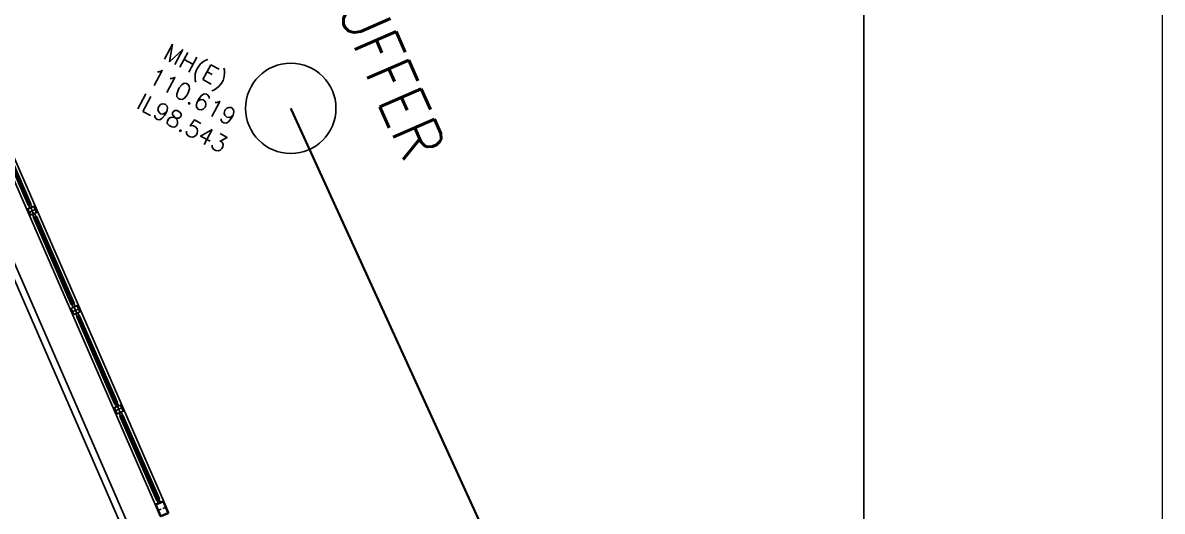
# Model space of a CAD drawing. Extents: x -15449 to 568150, y -1239737 to 53667.
# Drawn here: x 15422.82 to 15431.45, y 7571.13 to 7574.83 of the extents above; entities that cross this region are included whole.
import ezdxf
from ezdxf.enums import TextEntityAlignment as Align

# ---------------------------------------------------------------- set-up
doc = ezdxf.new("R2010")
doc.units = 0
doc.header["$LTSCALE"] = 8
doc.layers.add('boundary line', color=1, linetype='CONTINUOUS')
doc.layers.add('KEY PLANE', color=8, linetype='CONTINUOUS')
doc.layers.add('G-ANNO-TTLB', color=7, linetype='CONTINUOUS', lineweight=9)
doc.layers.add('Title Blocks', color=255, linetype='CONTINUOUS', lineweight=9)
doc.styles.add('X-F10A-LAY-S0-00-ASITE-001_EXTG_ROOF$0$X-IMFT-LAY-S0-00-AARCH-PHASE1R$0$Standard', font='romans.shx', dxfattribs={"width": 0.85})
doc.styles.add('X-F10A-LAY-S0-00-ASITE-001_EXTG_ROOF$0$X-MIC-LAY-S10-00-ASITE-001_FOR_JTC$0$ROMANS', font='romans.shx', dxfattribs={"width": 0.8})

# ---------------------------------------------------------------- blocks, each defined once
blk = doc.blocks.new('key plane')
at = {"layer": 'boundary line'}
blk.add_lwpolyline([(0, 0), (280702, 0), (280702, -206005), (0, -206005)], close=True, dxfattribs=at)
at = {"layer": 'KEY PLANE'}
for p, q in [((261489, -155742, -118310), (265213, -164303, -118310)), ((261306, -155822, -118290), (265030, -164383, -118290)), ((262242, -157724, -114781), (261435, -155867, -120045)), ((280702, -202225, -113027), (261268, -157549, -113027)), ((280702, -202225, -113027), (261268, -157549, -113027)), ((280702, -202601, -113027), (261131, -157609, -113027)), ((280702, -202601, -113027), (261131, -157609, -113027)), ((280702, -202601, -113027), (261131, -157609, -113027)), ((262220, -157734, -114781), (262249, -157803, -118290)), ((262222, -157733, -114781), (262252, -157802, -118290)), ((262263, -157715, -114781), (262293, -157784, -118290)), ((262265, -157714, -114781), (262295, -157783, -118290)), ((262272, -157793, -118290), (262332, -157930, -118290)), ((262339, -158009, -114781), (262309, -157940, -118290)), ((262339, -158009, -118290), (262309, -157940, -118290)), ((262342, -158008, -114781), (262312, -157939, -118290)), ((262342, -158008, -118290), (262312, -157939, -118290)), ((262382, -157990, -114781), (262352, -157922, -118290)), ((262382, -157990, -118290), (262352, -157922, -118290)), ((262385, -157989, -114781), (262355, -157920, -118290)), ((262385, -157989, -118290), (262355, -157920, -118290)), ((263200, -159925, -114781), (262362, -157999, -120045)), ((263200, -159925, -118290), (262362, -157999, -118290)), ((263177, -159935, -114781), (263207, -160004, -118290)), ((263177, -159935, -118290), (263207, -160004, -118290)), ((263180, -159934, -114781), (263210, -160002, -118290)), ((263180, -159934, -118290), (263210, -160002, -118290)), ((263220, -159916, -114781), (263250, -159985, -118290)), ((263220, -159916, -118290), (263250, -159985, -118290)), ((263223, -159915, -114781), (263253, -159984, -118290)), ((263223, -159915, -118290), (263253, -159984, -118290)), ((263230, -159994, -118290), (263290, -160131, -118290)), ((263297, -160210, -114781), (263267, -160141, -118290)), ((263297, -160210, -118290), (263267, -160141, -118290)), ((263299, -160209, -114781), (263269, -160140, -118290)), ((263299, -160209, -118290), (263269, -160140, -118290)), ((263340, -160191, -114781), (263310, -160122, -118290)), ((263340, -160191, -118290), (263310, -160122, -118290)), ((263342, -160190, -114781), (263312, -160121, -118290)), ((263342, -160190, -118290), (263312, -160121, -118290)), ((263319, -160200, -114781), (264157, -162126, -120045)), ((263319, -160200, -118290), (264157, -162126, -118290)), ((264134, -162136, -114781), (264164, -162204, -118290)), ((264134, -162136, -118290), (264164, -162204, -118290)), ((264137, -162135, -114781), (264167, -162203, -118290)), ((264137, -162135, -118290), (264167, -162203, -118290)), ((264177, -162117, -114781), (264207, -162186, -118290)), ((264177, -162117, -118290), (264207, -162186, -118290)), ((264180, -162116, -114781), (264210, -162185, -118290)), ((264180, -162116, -118290), (264210, -162185, -118290)), ((264247, -162332, -118290), (264187, -162195, -118290)), ((264254, -162411, -114781), (264224, -162342, -118290)), ((264257, -162410, -114781), (264227, -162341, -118290)), ((264297, -162392, -114781), (264267, -162323, -118290)), ((264300, -162391, -114781), (264270, -162322, -118290)), ((264277, -162401, -114781), (265084, -164258, -120045)), ((265062, -164268, -114781), (265082, -164314, -117121)), ((265064, -164267, -114781), (265094, -164335, -118290)), ((265082, -164314, -117121), (265091, -164337, -118290)), ((265105, -164249, -114781), (265135, -164318, -118290)), ((265107, -164248, -114781), (265127, -164294, -117121)), ((265127, -164294, -117121), (265137, -164317, -118290))]:
    blk.add_line(p, q, dxfattribs=at)
at = {"layer": 'KEY PLANE', "const_width": 50, "elevation": -113027}
blk.add_lwpolyline([(268023, -155594), (278097, -177660)], dxfattribs=at)
at = {"layer": 'KEY PLANE'}
for points, elevation in [([(261467, -155853), (262275, -157710), (262210, -157738), (261402, -155881)], -120045), ([(262263, -157960), (262401, -157901), (262341, -157763), (262204, -157823)], -118290), ([(262395, -157985), (263232, -159911), (263167, -159939), (262330, -158013)], -120045), ([(262395, -157985), (263232, -159911), (263167, -159939), (262330, -158013)], -118290), ([(263221, -160161), (263358, -160101), (263298, -159964), (263161, -160024)], -118290), ([(264190, -162112), (263352, -160186), (263287, -160214), (264125, -162140)], -120045), ([(264190, -162112), (263352, -160186), (263287, -160214), (264125, -162140)], -118290), ([(264118, -162224), (264256, -162165), (264316, -162302), (264178, -162362)], -118290), ([(265117, -164244), (264309, -162387), (264244, -162415), (265052, -164272)], -120045), ([(265039, -164359), (265190, -164294), (265213, -164303), (265319, -164545), (265309, -164569), (265159, -164634), (265135, -164625), (265030, -164383)], -118290), ([(265302, -164552), (265197, -164310), (265046, -164376), (265152, -164618)], -118290)]:
    blk.add_lwpolyline(points, close=True, dxfattribs=dict(at, elevation=elevation))
at = {"layer": 'KEY PLANE', "ltscale": 0.1}
for points, elevation in [([(262138, -157461), (262124, -157496, 0.414214), (262126, -157500), (262126, -157500), (262145, -157453), (262098, -157435), (262098, -157435, 0.414214), (262099, -157439), (262134, -157452, -0.414214)], -118290), ([(262196, -157594), (262182, -157629, 0.414214), (262183, -157632), (262184, -157633), (262202, -157586), (262156, -157568), (262156, -157568, 0.414214), (262157, -157572), (262192, -157585, -0.414214)], -118290), ([(262214, -157734, 0.414214), (262217, -157735), (262268, -157713, 0.414214), (262269, -157710), (262258, -157685), (262257, -157685), (262267, -157710, -0.414214), (262267, -157712), (262217, -157734, -0.414214), (262215, -157733), (262204, -157708), (262203, -157709)], -120045), ([(262336, -158014, -0.414214), (262337, -158010), (262387, -157988, -0.414214), (262391, -157990), (262402, -158015), (262400, -158015), (262389, -157990, 0.414214), (262388, -157990), (262338, -158012, 0.414214), (262337, -158013), (262348, -158038), (262347, -158039)], -120045), ([(262336, -158014, -0.414214), (262337, -158010), (262387, -157988, -0.414214), (262391, -157990), (262402, -158015), (262400, -158015), (262389, -157990, 0.414214), (262388, -157990), (262338, -158012, 0.414214), (262337, -158013), (262348, -158038), (262347, -158039)], -118290), ([(262415, -158099), (262402, -158134, 0.414214), (262403, -158137), (262403, -158137), (262422, -158091), (262375, -158072), (262375, -158073, 0.414214), (262376, -158076), (262411, -158090, -0.414214)], -120045), ([(262473, -158232), (262459, -158267, 0.414214), (262461, -158270), (262461, -158270), (262480, -158224), (262433, -158205), (262433, -158206, 0.414214), (262434, -158209), (262469, -158223, -0.414214)], -120045), ([(262473, -158232), (262459, -158267, 0.414214), (262461, -158270), (262461, -158270), (262480, -158224), (262433, -158205), (262433, -158206, 0.414214), (262434, -158209), (262469, -158223, -0.414214)], -118290), ([(262531, -158365), (262517, -158400, 0.414214), (262519, -158403), (262519, -158403), (262537, -158356), (262491, -158338), (262491, -158339, 0.414214), (262492, -158342), (262527, -158356, -0.414214)], -120045), ([(262531, -158365), (262517, -158400, 0.414214), (262519, -158403), (262519, -158403), (262537, -158356), (262491, -158338), (262491, -158339, 0.414214), (262492, -158342), (262527, -158356, -0.414214)], -118290), ([(262589, -158498), (262575, -158533, 0.414214), (262576, -158536), (262577, -158536), (262595, -158489), (262549, -158471), (262549, -158472, 0.414214), (262550, -158475), (262585, -158489, -0.414214)], -120045), ([(262589, -158498), (262575, -158533, 0.414214), (262576, -158536), (262577, -158536), (262595, -158489), (262549, -158471), (262549, -158472, 0.414214), (262550, -158475), (262585, -158489, -0.414214)], -118290), ([(262647, -158631), (262633, -158666, 0.414214), (262634, -158669), (262635, -158669), (262653, -158622), (262607, -158604), (262606, -158605, 0.414214), (262608, -158608), (262643, -158622, -0.414214)], -120045), ([(262647, -158631), (262633, -158666, 0.414214), (262634, -158669), (262635, -158669), (262653, -158622), (262607, -158604), (262606, -158605, 0.414214), (262608, -158608), (262643, -158622, -0.414214)], -118290), ([(262704, -158764), (262691, -158799, 0.414214), (262692, -158802), (262693, -158802), (262711, -158755), (262664, -158737), (262664, -158738, 0.414214), (262666, -158741), (262701, -158754, -0.414214)], -120045), ([(262704, -158764), (262691, -158799, 0.414214), (262692, -158802), (262693, -158802), (262711, -158755), (262664, -158737), (262664, -158738, 0.414214), (262666, -158741), (262701, -158754, -0.414214)], -118290), ([(262762, -158897), (262749, -158932, 0.414214), (262750, -158935), (262750, -158935), (262769, -158888), (262722, -158870), (262722, -158871, 0.414214), (262723, -158874), (262758, -158887, -0.414214)], -120045), ([(262762, -158897), (262749, -158932, 0.414214), (262750, -158935), (262750, -158935), (262769, -158888), (262722, -158870), (262722, -158871, 0.414214), (262723, -158874), (262758, -158887, -0.414214)], -118290), ([(262820, -159030), (262806, -159064, 0.414214), (262808, -159068), (262808, -159068), (262827, -159021), (262780, -159003), (262780, -159004, 0.414214), (262781, -159007), (262816, -159020, -0.414214)], -120045), ([(262820, -159030), (262806, -159064, 0.414214), (262808, -159068), (262808, -159068), (262827, -159021), (262780, -159003), (262780, -159004, 0.414214), (262781, -159007), (262816, -159020, -0.414214)], -118290), ([(262878, -159162), (262864, -159197, 0.414214), (262866, -159201), (262866, -159201), (262884, -159154), (262838, -159136), (262838, -159137, 0.414214), (262839, -159140), (262874, -159153, -0.414214)], -120045), ([(262878, -159162), (262864, -159197, 0.414214), (262866, -159201), (262866, -159201), (262884, -159154), (262838, -159136), (262838, -159137, 0.414214), (262839, -159140), (262874, -159153, -0.414214)], -118290), ([(262936, -159295), (262922, -159330, 0.414214), (262923, -159334), (262924, -159334), (262942, -159287), (262896, -159269), (262896, -159269, 0.414214), (262897, -159273), (262932, -159286, -0.414214)], -120045), ([(262936, -159295), (262922, -159330, 0.414214), (262923, -159334), (262924, -159334), (262942, -159287), (262896, -159269), (262896, -159269, 0.414214), (262897, -159273), (262932, -159286, -0.414214)], -118290), ([(262994, -159428), (262980, -159463, 0.414214), (262981, -159466), (262982, -159467), (263000, -159420), (262954, -159402), (262953, -159402, 0.414214), (262955, -159406), (262990, -159419, -0.414214)], -120045), ([(262994, -159428), (262980, -159463, 0.414214), (262981, -159466), (262982, -159467), (263000, -159420), (262954, -159402), (262953, -159402, 0.414214), (262955, -159406), (262990, -159419, -0.414214)], -118290), ([(263052, -159561), (263038, -159596, 0.414214), (263039, -159599), (263040, -159600), (263058, -159553), (263011, -159535), (263011, -159535, 0.414214), (263013, -159539), (263048, -159552, -0.414214)], -120045), ([(263052, -159561), (263038, -159596, 0.414214), (263039, -159599), (263040, -159600), (263058, -159553), (263011, -159535), (263011, -159535, 0.414214), (263013, -159539), (263048, -159552, -0.414214)], -118290), ([(263109, -159694), (263096, -159729, 0.414214), (263097, -159732), (263097, -159733), (263116, -159686), (263069, -159668), (263069, -159668, 0.414214), (263070, -159671), (263105, -159685, -0.414214)], -120045), ([(263109, -159694), (263096, -159729, 0.414214), (263097, -159732), (263097, -159733), (263116, -159686), (263069, -159668), (263069, -159668, 0.414214), (263070, -159671), (263105, -159685, -0.414214)], -118290), ([(263167, -159827), (263153, -159862, 0.414214), (263155, -159865), (263155, -159866), (263174, -159819), (263127, -159801), (263127, -159801, 0.414214), (263128, -159804), (263163, -159818, -0.414214)], -120045), ([(263167, -159827), (263153, -159862, 0.414214), (263155, -159865), (263155, -159866), (263174, -159819), (263127, -159801), (263127, -159801, 0.414214), (263128, -159804), (263163, -159818, -0.414214)], -118290), ([(263171, -159935, 0.414214), (263175, -159936), (263225, -159914, 0.414214), (263226, -159911), (263215, -159885), (263214, -159886), (263225, -159911, -0.414214), (263224, -159913), (263174, -159934, -0.414214), (263173, -159934), (263162, -159909), (263160, -159909)], -120045), ([(263171, -159935, 0.414214), (263175, -159936), (263225, -159914, 0.414214), (263226, -159911), (263215, -159885), (263214, -159886), (263225, -159911, -0.414214), (263224, -159913), (263174, -159934, -0.414214), (263173, -159934), (263162, -159909), (263160, -159909)], -118290), ([(263293, -160214, -0.414214), (263294, -160211), (263345, -160189, -0.414214), (263348, -160190), (263359, -160216), (263357, -160216), (263347, -160191, 0.414214), (263345, -160191), (263295, -160212, 0.414214), (263294, -160214), (263305, -160239), (263304, -160240)], -120045), ([(263293, -160214, -0.414214), (263294, -160211), (263345, -160189, -0.414214), (263348, -160190), (263359, -160216), (263357, -160216), (263347, -160191, 0.414214), (263345, -160191), (263295, -160212, 0.414214), (263294, -160214), (263305, -160239), (263304, -160240)], -118290), ([(263369, -160290), (263334, -160277, -0.414214), (263332, -160274), (263333, -160273), (263379, -160291), (263361, -160338), (263360, -160338, -0.414214), (263359, -160335), (263373, -160300, 0.414214)], -120045), ([(263369, -160290), (263334, -160277, -0.414214), (263332, -160274), (263333, -160273), (263379, -160291), (263361, -160338), (263360, -160338, -0.414214), (263359, -160335), (263373, -160300, 0.414214)], -118290), ([(263426, -160423), (263392, -160410, -0.414214), (263390, -160407), (263390, -160406), (263437, -160424), (263419, -160471), (263418, -160471, -0.414214), (263417, -160468), (263430, -160433, 0.414214)], -120045), ([(263426, -160423), (263392, -160410, -0.414214), (263390, -160407), (263390, -160406), (263437, -160424), (263419, -160471), (263418, -160471, -0.414214), (263417, -160468), (263430, -160433, 0.414214)], -118290), ([(263484, -160556), (263449, -160543, -0.414214), (263448, -160540), (263448, -160539), (263495, -160557), (263476, -160604), (263476, -160604, -0.414214), (263475, -160600), (263488, -160565, 0.414214)], -120045), ([(263484, -160556), (263449, -160543, -0.414214), (263448, -160540), (263448, -160539), (263495, -160557), (263476, -160604), (263476, -160604, -0.414214), (263475, -160600), (263488, -160565, 0.414214)], -118290), ([(263542, -160689), (263507, -160676, -0.414214), (263506, -160672), (263506, -160672), (263553, -160690), (263534, -160737), (263534, -160737, -0.414214), (263532, -160733), (263546, -160698, 0.414214)], -120045), ([(263542, -160689), (263507, -160676, -0.414214), (263506, -160672), (263506, -160672), (263553, -160690), (263534, -160737), (263534, -160737, -0.414214), (263532, -160733), (263546, -160698, 0.414214)], -118290), ([(263600, -160822), (263565, -160809, -0.414214), (263564, -160805), (263564, -160805), (263610, -160823), (263592, -160870), (263592, -160870, -0.414214), (263590, -160866), (263604, -160831, 0.414214)], -120045), ([(263600, -160822), (263565, -160809, -0.414214), (263564, -160805), (263564, -160805), (263610, -160823), (263592, -160870), (263592, -160870, -0.414214), (263590, -160866), (263604, -160831, 0.414214)], -118290), ([(263658, -160955), (263623, -160942, -0.414214), (263622, -160938), (263622, -160938), (263668, -160956), (263650, -161003), (263649, -161002, -0.414214), (263648, -160999), (263662, -160964, 0.414214)], -120045), ([(263658, -160955), (263623, -160942, -0.414214), (263622, -160938), (263622, -160938), (263668, -160956), (263650, -161003), (263649, -161002, -0.414214), (263648, -160999), (263662, -160964, 0.414214)], -118290), ([(263716, -161088), (263681, -161074, -0.414214), (263679, -161071), (263680, -161071), (263726, -161089), (263708, -161136), (263707, -161135, -0.414214), (263706, -161132), (263720, -161097, 0.414214)], -120045), ([(263716, -161088), (263681, -161074, -0.414214), (263679, -161071), (263680, -161071), (263726, -161089), (263708, -161136), (263707, -161135, -0.414214), (263706, -161132), (263720, -161097, 0.414214)], -118290), ([(263774, -161221), (263739, -161207, -0.414214), (263737, -161204), (263737, -161204), (263784, -161222), (263766, -161269), (263765, -161268, -0.414214), (263764, -161265), (263777, -161230, 0.414214)], -120045), ([(263774, -161221), (263739, -161207, -0.414214), (263737, -161204), (263737, -161204), (263784, -161222), (263766, -161269), (263765, -161268, -0.414214), (263764, -161265), (263777, -161230, 0.414214)], -118290), ([(263831, -161354), (263796, -161340, -0.414214), (263795, -161337), (263795, -161337), (263842, -161355), (263823, -161402), (263823, -161401, -0.414214), (263822, -161398), (263835, -161363, 0.414214)], -120045), ([(263831, -161354), (263796, -161340, -0.414214), (263795, -161337), (263795, -161337), (263842, -161355), (263823, -161402), (263823, -161401, -0.414214), (263822, -161398), (263835, -161363, 0.414214)], -118290), ([(263889, -161487), (263854, -161473, -0.414214), (263853, -161470), (263853, -161470), (263900, -161488), (263881, -161535), (263881, -161534, -0.414214), (263879, -161531), (263893, -161496, 0.414214)], -120045), ([(263889, -161487), (263854, -161473, -0.414214), (263853, -161470), (263853, -161470), (263900, -161488), (263881, -161535), (263881, -161534, -0.414214), (263879, -161531), (263893, -161496, 0.414214)], -118290), ([(263947, -161620), (263912, -161606, -0.414214), (263911, -161603), (263911, -161603), (263957, -161621), (263939, -161668), (263939, -161667, -0.414214), (263937, -161664), (263951, -161629, 0.414214)], -120045), ([(263947, -161620), (263912, -161606, -0.414214), (263911, -161603), (263911, -161603), (263957, -161621), (263939, -161668), (263939, -161667, -0.414214), (263937, -161664), (263951, -161629, 0.414214)], -118290), ([(264005, -161753), (263970, -161739, -0.414214), (263969, -161736), (263969, -161736), (264015, -161754), (263997, -161800), (263996, -161800, -0.414214), (263995, -161797), (264009, -161762, 0.414214)], -120045), ([(264005, -161753), (263970, -161739, -0.414214), (263969, -161736), (263969, -161736), (264015, -161754), (263997, -161800), (263996, -161800, -0.414214), (263995, -161797), (264009, -161762, 0.414214)], -118290), ([(264063, -161886), (264028, -161872, -0.414214), (264026, -161869), (264027, -161869), (264073, -161887), (264055, -161933), (264054, -161933, -0.414214), (264053, -161930), (264067, -161895, 0.414214)], -120045), ([(264063, -161886), (264028, -161872, -0.414214), (264026, -161869), (264027, -161869), (264073, -161887), (264055, -161933), (264054, -161933, -0.414214), (264053, -161930), (264067, -161895, 0.414214)], -118290), ([(264121, -162019), (264086, -162005, -0.414214), (264084, -162002), (264084, -162002), (264131, -162020), (264113, -162066), (264112, -162066, -0.414214), (264111, -162063), (264124, -162028, 0.414214)], -120045), ([(264129, -162135, 0.414214), (264132, -162137), (264182, -162115, 0.414214), (264184, -162111), (264173, -162086), (264171, -162087), (264182, -162112, -0.414214), (264182, -162113), (264131, -162135, -0.414214), (264130, -162135), (264119, -162110), (264118, -162110)], -120045), ([(264129, -162135, 0.414214), (264132, -162137), (264182, -162115, 0.414214), (264184, -162111), (264173, -162086), (264171, -162087), (264182, -162112, -0.414214), (264182, -162113), (264131, -162135, -0.414214), (264130, -162135), (264119, -162110), (264118, -162110)], -118290), ([(264250, -162415, -0.414214), (264252, -162412), (264302, -162390, -0.414214), (264305, -162391), (264316, -162416), (264315, -162417), (264304, -162392, 0.414214), (264303, -162391), (264252, -162413, 0.414214), (264252, -162415), (264263, -162440), (264261, -162440)], -120045), ([(264340, -162523), (264305, -162510, -0.414214), (264304, -162506), (264304, -162506), (264350, -162524), (264332, -162571), (264331, -162571, -0.414214), (264330, -162567), (264344, -162532, 0.414214)], -118290), ([(264398, -162656), (264363, -162643, -0.414214), (264361, -162639), (264362, -162639), (264408, -162657), (264390, -162704), (264389, -162704, -0.414214), (264388, -162700), (264402, -162665, 0.414214)], -118290), ([(264456, -162789), (264421, -162776, -0.414214), (264419, -162772), (264419, -162772), (264466, -162790), (264448, -162837), (264447, -162836, -0.414214), (264446, -162833), (264460, -162798, 0.414214)], -118290), ([(264513, -162922), (264478, -162908, -0.414214), (264477, -162905), (264477, -162905), (264524, -162923), (264506, -162970), (264505, -162969, -0.414214), (264504, -162966), (264517, -162931, 0.414214)], -118290), ([(264571, -163055), (264536, -163041, -0.414214), (264535, -163038), (264535, -163038), (264582, -163056), (264563, -163103), (264563, -163102, -0.414214), (264561, -163099), (264575, -163064, 0.414214)], -118290), ([(264629, -163188), (264594, -163174, -0.414214), (264593, -163171), (264593, -163171), (264640, -163189), (264621, -163236), (264621, -163235, -0.414214), (264619, -163232), (264633, -163197, 0.414214)], -118290), ([(264687, -163321), (264652, -163307, -0.414214), (264651, -163304), (264651, -163304), (264697, -163322), (264679, -163369), (264678, -163368, -0.414214), (264677, -163365), (264691, -163330, 0.414214)], -118290), ([(264745, -163454), (264710, -163440, -0.414214), (264708, -163437), (264709, -163437), (264755, -163455), (264737, -163502), (264736, -163501, -0.414214), (264735, -163498), (264749, -163463, 0.414214)], -118290), ([(264803, -163587), (264768, -163573, -0.414214), (264766, -163570), (264767, -163570), (264813, -163588), (264795, -163634), (264794, -163634, -0.414214), (264793, -163631), (264807, -163596, 0.414214)], -118290), ([(264860, -163720), (264825, -163706, -0.414214), (264824, -163703), (264824, -163703), (264871, -163721), (264853, -163767), (264852, -163767, -0.414214), (264851, -163764), (264864, -163729, 0.414214)], -118290), ([(264918, -163853), (264883, -163839, -0.414214), (264882, -163836), (264882, -163836), (264929, -163854), (264910, -163900), (264910, -163900, -0.414214), (264908, -163897), (264922, -163862, 0.414214)], -118290), ([(264976, -163986), (264941, -163972, -0.414214), (264940, -163969), (264940, -163969), (264987, -163987), (264968, -164033), (264968, -164033, -0.414214), (264966, -164030), (264980, -163995, 0.414214)], -118290), ([(265034, -164119), (264999, -164105, -0.414214), (264998, -164102), (264998, -164102), (265044, -164120), (265026, -164166), (265026, -164166, -0.414214), (265024, -164163), (265038, -164128, 0.414214)], -118290), ([(265056, -164267, 0.414214), (265059, -164269), (265110, -164247, 0.414214), (265111, -164243), (265100, -164218), (265099, -164219), (265110, -164244, -0.414214), (265109, -164245), (265059, -164267, -0.414214), (265057, -164267), (265046, -164242), (265045, -164242)], -120045)]:
    blk.add_lwpolyline(points, format="xyb", close=True, dxfattribs=dict(at, elevation=elevation))
at = {"layer": 'KEY PLANE', "ltscale": 0.2, "elevation": -118290}
for points in [[(262265, -157956), (262397, -157899), (262340, -157767), (262208, -157824)], [(263222, -160157), (263354, -160100), (263297, -159968), (263165, -160025)], [(264122, -162226), (264254, -162169), (264312, -162301), (264180, -162358)]]:
    blk.add_lwpolyline(points, close=True, dxfattribs=at)
at = {"layer": 'KEY PLANE', "elevation": -118290}
for points in [[(262254, -157877), (262249, -157890), (262291, -157872)], [(262346, -157837), (262359, -157842), (262318, -157860)], [(263212, -160078), (263207, -160091), (263248, -160073)], [(263303, -160038), (263317, -160043), (263275, -160061)], [(264173, -162288), (264160, -162283), (264201, -162265)], [(264265, -162248), (264270, -162235), (264229, -162253)], [(265039, -164359), (265046, -164376), (265030, -164383)], [(265213, -164303), (265197, -164310), (265190, -164294)], [(265121, -164476), (265116, -164489), (265157, -164471)], [(265219, -164434), (265232, -164439), (265191, -164457)]]:
    blk.add_lwpolyline(points, dxfattribs=at)
at = {"layer": 'KEY PLANE'}
blk.add_circle((268023, -155594, -113027), 1000, dxfattribs=at)
at = {"layer": 'KEY PLANE', "ltscale": 3, "style": 'X-F10A-LAY-S0-00-ASITE-001_EXTG_ROOF$0$X-MIC-LAY-S10-00-ASITE-001_FOR_JTC$0$ROMANS', "width": 0.9}
blk.add_text('3.0M WIDE GREEN BUFFER', height=1000, rotation=293.6909, dxfattribs=at).set_placement((270554, -156835, -113027), align=Align.RIGHT)
blk.add_text('3.0M WIDE GREEN BUFFER', height=1000, rotation=293.6909, dxfattribs=at).set_placement((270554, -156835, -113027), align=Align.RIGHT)
at = {"layer": 'KEY PLANE', "style": 'X-F10A-LAY-S0-00-ASITE-001_EXTG_ROOF$0$X-IMFT-LAY-S0-00-AARCH-PHASE1R$0$Standard'}
for s, p in [('MH(E)', (265172, -154472, -141216)), ('110.619', (264845, -155005, -141216)), ('IL98.543', (264581, -155573, -141216))]:
    blk.add_text(s, height=375, rotation=331.7835, dxfattribs=at).set_placement(p)

msp = doc.modelspace()

# ---------------------------------------------------------------- linework, layer by layer
at = {"layer": 'G-ANNO-TTLB'}
msp.add_line((15431.4515, 7833.4189), (15431.4515, 7259.4189), dxfattribs=at)

# ---------------------------------------------------------------- block references
at = {"layer": 'Title Blocks', "xscale": 0.0003423013878597064, "yscale": 0.0003423013878597064, "zscale": 0.0003423013878597064}
msp.add_blockref('key plane', (15333.1067, 7627.4397), dxfattribs=at)

doc.saveas('drawing.dxf')
